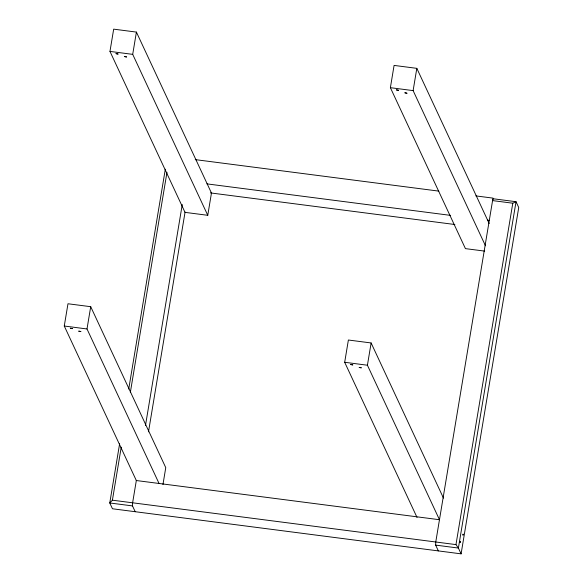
<?xml version="1.0" encoding="UTF-8"?>
<svg xmlns="http://www.w3.org/2000/svg" width="583" height="583" viewBox="0 0 583 583"><rect width="100%" height="100%" fill="white"/><g stroke="black" fill="none" stroke-linecap="round" stroke-linejoin="round"><path stroke-width="0.87" d="M135.205 511.714L132.501 505.913L132.618 502.801L136.356 480.341M438.358 550.913L435.654 545.112L435.763 542.001L492.992 198.118L475.845 195.903M136.247 480.37L64.268 326.021L67.978 303.758L90.715 306.694L165.761 467.646L162.948 484.568M109.968 51.413L113.678 29.15L136.407 32.087L211.461 193.039L207.759 215.302L185.022 212.365L109.968 51.413L132.705 54.357L207.759 215.302M158.977 483.307L87.005 328.965L90.715 306.694M132.705 54.357L136.407 32.087M119.624 443.758L109.764 502.976L112.468 508.77L461.095 553.85L518.732 207.497L516.028 201.703L493.291 198.767L492.577 200.596L512.792 203.212L516.028 201.703L458.391 548.056L461.095 553.85M128.734 389.021L165.317 169.187M132.501 505.913L109.764 502.976L112.402 500.185L121.228 447.176M130.344 392.374L166.978 172.262M145.473 425.532L182.253 204.516M148.497 431.85L185.081 212.015M417.042 517.456L344.684 362.283L348.386 340.013L371.123 342.957L443.481 498.13M484.67 251.113L465.431 248.628L390.384 87.676L394.086 65.413L416.823 68.349L489.181 223.522M439.393 519.57L367.421 365.22L371.123 342.957M485.479 245.786L413.121 90.613L416.823 68.349M435.654 545.112L458.391 548.056L455.972 544.609L512.792 203.212M390.384 87.676L413.121 90.613M195.254 159.618L438.853 191.122M206.885 183.871L450.491 215.367M487.483 220.155L489.283 220.389M210.383 192.9L454.886 224.513M64.268 326.021L87.005 328.965M344.684 362.283L367.421 365.22M136.32 480.53L439.473 519.73M112.402 500.185L455.972 544.609M460.074 542.307C460.446 543.269 460.359 539.545 460.074 542.307M462.924 534.99C463.296 535.93 463.201 532.301 462.924 534.99M70.332 328.258L72.343 328.644L70.332 328.258M78.807 331.166L80.826 331.552L78.807 331.166M116.032 53.651L118.043 54.037L116.032 53.651M124.507 56.558L126.526 56.945L124.507 56.558M350.74 364.513L352.759 364.9L350.74 364.513M359.223 367.428L361.234 367.815L359.223 367.428M396.44 89.906L398.459 90.292L396.44 89.906M404.923 92.821L406.934 93.207L404.923 92.821"/></g></svg>
